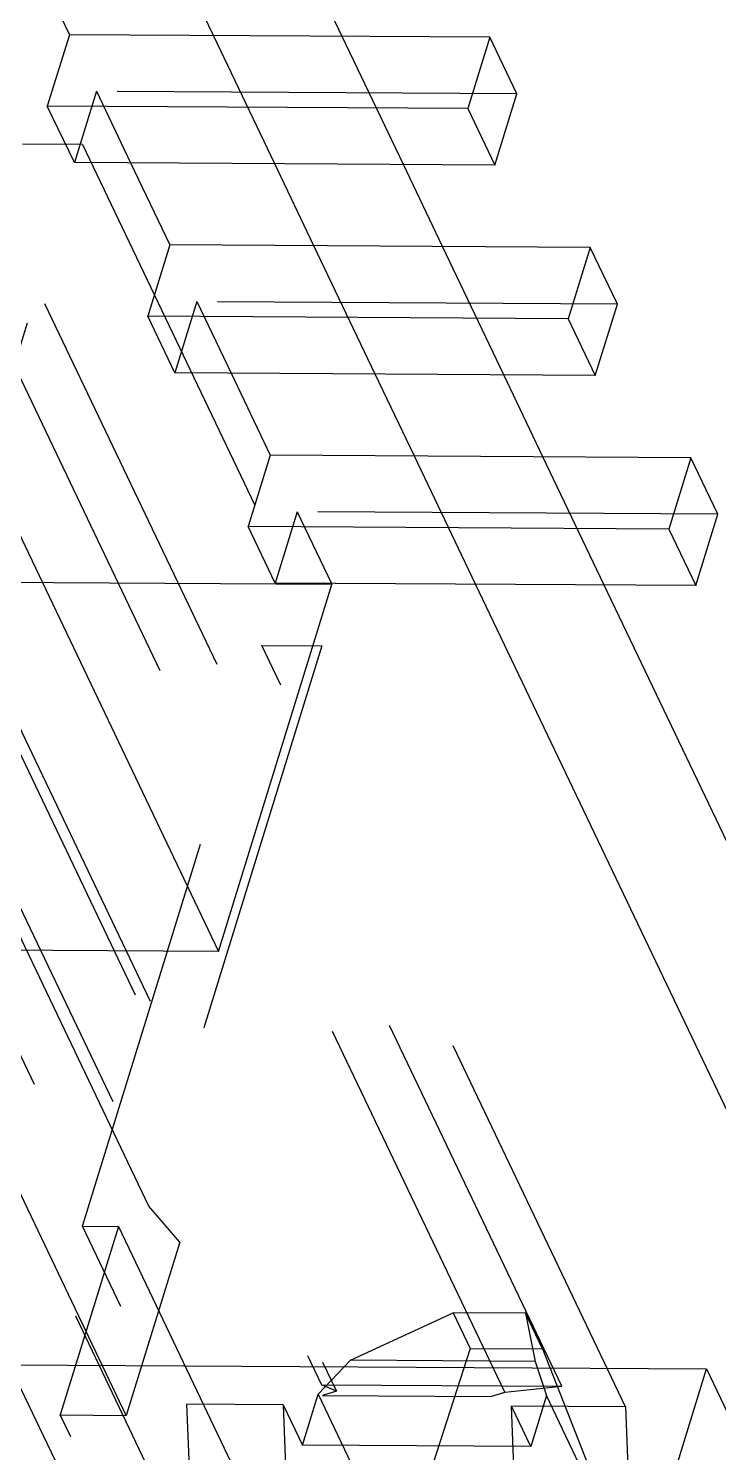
# Model space of a CAD drawing. Header units: millimetres. Extents: x 753 to 1632, y 352 to 973.
# Drawn here: x 1167.51 to 1172.82, y 800.98 to 811.93 of the extents above; entities that cross this region are included whole.
import ezdxf

# ---------------------------------------------------------------- set-up
doc = ezdxf.new("R2010")
doc.units = ezdxf.units.MM
doc.header["$LTSCALE"] = 30.734
doc.linetypes.add('HIDDEN', pattern=[0.2, 0.1, -0.1])
doc.layers.get('0').update_dxf_attribs({"linetype": 'CONTINUOUS'})
doc.layers.add('DEFAULT_2', color=8, linetype='HIDDEN')

msp = doc.modelspace()

# ---------------------------------------------------------------- linework, layer by layer
at = {"color": 7, "linetype": 'Continuous'}
for p, q in [((1167.52776, 812.51226), (1167.82872, 811.88215)), ((1169.92593, 811.86967), (1169.62496, 812.49978)), ((1167.82872, 811.88215), (1167.65927, 811.33382)), ((1171.06174, 811.86292), (1167.82872, 811.88215)), ((1171.06174, 811.86292), (1170.8923, 811.31459)), ((1171.26956, 811.42781), (1171.06174, 811.86292)), ((1171.10012, 810.87948), (1171.26956, 811.42781)), ((1167.86709, 810.89871), (1167.65927, 811.33382)), ((1170.8923, 811.31459), (1167.65927, 811.33382)), ((1170.8923, 811.31459), (1171.10012, 810.87948)), ((1165.91817, 811.23772), (1168.97612, 804.83539)), ((1171.10012, 810.87948), (1167.86709, 810.89871)), ((1168.29967, 810.89613), (1168.60063, 810.26602)), ((1170.69784, 810.25355), (1170.39688, 810.88366)), ((1168.60063, 810.26602), (1168.43118, 809.71769)), ((1171.83365, 810.24679), (1168.60063, 810.26602)), ((1171.83365, 810.24679), (1171.66421, 809.69846)), ((1172.04148, 809.81168), (1171.83365, 810.24679)), ((1171.87203, 809.26335), (1172.04148, 809.81168)), ((1168.63901, 809.28258), (1168.43118, 809.71769)), ((1171.66421, 809.69846), (1168.43118, 809.71769)), ((1171.66421, 809.69846), (1171.87203, 809.26335)), ((1171.87203, 809.26335), (1168.63901, 809.28258)), ((1169.07158, 809.28001), (1169.37254, 808.6499)), ((1171.46975, 808.63743), (1171.16879, 809.26754)), ((1169.37254, 808.6499), (1169.20309, 808.10157)), ((1172.60556, 808.63067), (1169.37254, 808.6499)), ((1172.60556, 808.63067), (1172.43612, 808.08234)), ((1172.81339, 808.19556), (1172.60556, 808.63067)), ((1172.64394, 807.64723), (1172.81339, 808.19556)), ((1169.41092, 807.66646), (1169.20309, 808.10157)), ((1172.43612, 808.08234), (1169.20309, 808.10157)), ((1172.43612, 808.08234), (1172.64394, 807.64723)), ((1168.97612, 804.83539), (1169.84756, 807.65536)), ((1172.64394, 807.64723), (1169.41092, 807.66646)), ((1169.84349, 807.66389), (1169.84756, 807.65536)), ((1175.09179, 801.05408), (1171.9407, 807.65141)), ((1168.97612, 804.83539), (1165.95044, 804.85338)), ((1167.3698, 801.65785), (1172.72739, 801.62598)), ((1171.85595, 798.806), (1172.72739, 801.62598)), ((1172.72739, 801.62598), (1172.99459, 801.06655))]:
    msp.add_line(p, q, dxfattribs=at)
at = {"color": 3, "linetype": 'Continuous'}
for p, q in [((1168.93718, 811.87555), (1168.63622, 812.50566)), ((1169.70909, 810.25943), (1169.40813, 810.88954)), ((1170.48101, 808.64331), (1170.18005, 809.27342)), ((1174.10305, 801.05996), (1170.95196, 807.65729))]:
    msp.add_line(p, q, dxfattribs=at)
at = {"layer": 'DEFAULT_2', "color": 8, "linetype": 'HIDDEN'}
for p, q in [((1158.28519, 823.22873), (1168.73271, 801.35513)), ((1171.6144, 801.49294), (1161.31532, 823.05575)), ((1171.1756, 801.44607), (1161.05465, 822.63592)), ((1159.92791, 818.67331), (1169.93009, 797.73208)), ((1169.40813, 810.88954), (1168.93718, 811.87555)), ((1170.39688, 810.88366), (1169.92593, 811.86967)), ((1168.03654, 811.44704), (1167.86709, 810.89871)), ((1168.03654, 811.44704), (1168.29967, 810.89613)), ((1171.26956, 811.42781), (1168.03654, 811.44704)), ((1166.59887, 806.73009), (1167.93024, 811.03839)), ((1167.93024, 811.03839), (1167.46838, 811.04113)), ((1167.93024, 811.03839), (1169.77095, 807.18456)), ((1170.18005, 809.27342), (1169.70909, 810.25943)), ((1171.16879, 809.26754), (1170.69784, 810.25355)), ((1168.80845, 809.83091), (1168.63901, 809.28258)), ((1168.80845, 809.83091), (1169.07158, 809.28001)), ((1172.04148, 809.81168), (1168.80845, 809.83091)), ((1170.95196, 807.65729), (1170.48101, 808.64331)), ((1171.9407, 807.65141), (1171.46975, 808.63743)), ((1169.58036, 808.21479), (1169.41092, 807.66646)), ((1169.58036, 808.21479), (1169.84349, 807.66389)), ((1172.81339, 808.19556), (1169.58036, 808.21479)), ((1169.84756, 807.65536), (1164.48998, 807.68723)), ((1167.01034, 807.27535), (1169.76696, 801.50393)), ((1167.12577, 807.22518), (1169.88239, 801.45376)), ((1167.92931, 802.72234), (1169.30909, 807.1873)), ((1169.77095, 807.18456), (1168.43958, 802.87626)), ((1172.1043, 801.33507), (1169.30909, 807.1873)), ((1169.30909, 807.1873), (1169.77095, 807.18456)), ((1168.43958, 802.87626), (1166.59887, 806.73009)), ((1166.83745, 806.454), (1168.67816, 802.60017)), ((1168.26665, 801.26851), (1166.42594, 805.12235)), ((1168.67816, 802.60017), (1168.43958, 802.87626)), ((1168.20643, 802.72069), (1167.7586, 801.27154)), ((1170.87296, 796.55932), (1167.92931, 802.72234)), ((1167.92931, 802.72234), (1168.20643, 802.72069)), ((1168.20643, 802.72069), (1170.93632, 797.00521)), ((1168.67816, 802.60017), (1168.26665, 801.26851)), ((1169.98912, 801.69222), (1170.78051, 802.05723)), ((1170.78051, 802.05723), (1170.91114, 801.78373)), ((1171.33474, 802.05393), (1170.78051, 802.05723)), ((1171.33474, 802.05393), (1171.40998, 801.68377)), ((1171.46538, 801.78044), (1171.33474, 802.05393)), ((1170.91114, 801.78373), (1170.42342, 800.2771)), ((1170.91114, 801.78373), (1171.46538, 801.78044)), ((1171.46538, 801.78044), (1172.06109, 800.26736)), ((1170.42776, 795.25552), (1167.3698, 801.65785)), ((1169.74117, 801.4316), (1169.98912, 801.69222)), ((1171.40998, 801.68377), (1169.98912, 801.69222)), ((1171.40998, 801.68377), (1171.49624, 801.42116)), ((1169.88239, 801.45376), (1169.76696, 801.50393)), ((1169.76696, 801.50393), (1171.6144, 801.49294)), ((1169.88239, 801.45376), (1169.7746, 801.42141)), ((1171.06781, 801.41372), (1171.1756, 801.44607)), ((1171.1756, 801.44607), (1171.6144, 801.49294)), ((1168.63688, 797.73978), (1169.7746, 801.42141)), ((1168.76013, 800.65267), (1168.73271, 801.35513)), ((1169.47169, 801.35073), (1168.73271, 801.35513)), ((1169.47169, 801.35073), (1169.4991, 800.64828)), ((1169.47169, 801.35073), (1169.62014, 801.03994)), ((1169.62014, 801.03994), (1169.74117, 801.4316)), ((1169.74117, 801.4316), (1170.28151, 800.30032)), ((1169.7746, 801.42141), (1171.06781, 801.41372)), ((1169.93009, 797.73208), (1171.06781, 801.41372)), ((1171.25417, 800.63784), (1171.22676, 801.34029)), ((1171.37521, 801.0295), (1171.22676, 801.34029)), ((1172.1043, 801.33507), (1171.22676, 801.34029)), ((1171.49624, 801.42116), (1171.37521, 801.0295)), ((1172.03658, 800.28988), (1171.49624, 801.42116)), ((1172.1043, 801.33507), (1172.13171, 800.63262)), ((1170.4885, 795.55606), (1167.7586, 801.27154)), ((1167.7586, 801.27154), (1168.26665, 801.26851)), ((1171.37521, 801.0295), (1169.62014, 801.03994))]:
    msp.add_line(p, q, dxfattribs=at)

doc.saveas('drawing.dxf')
